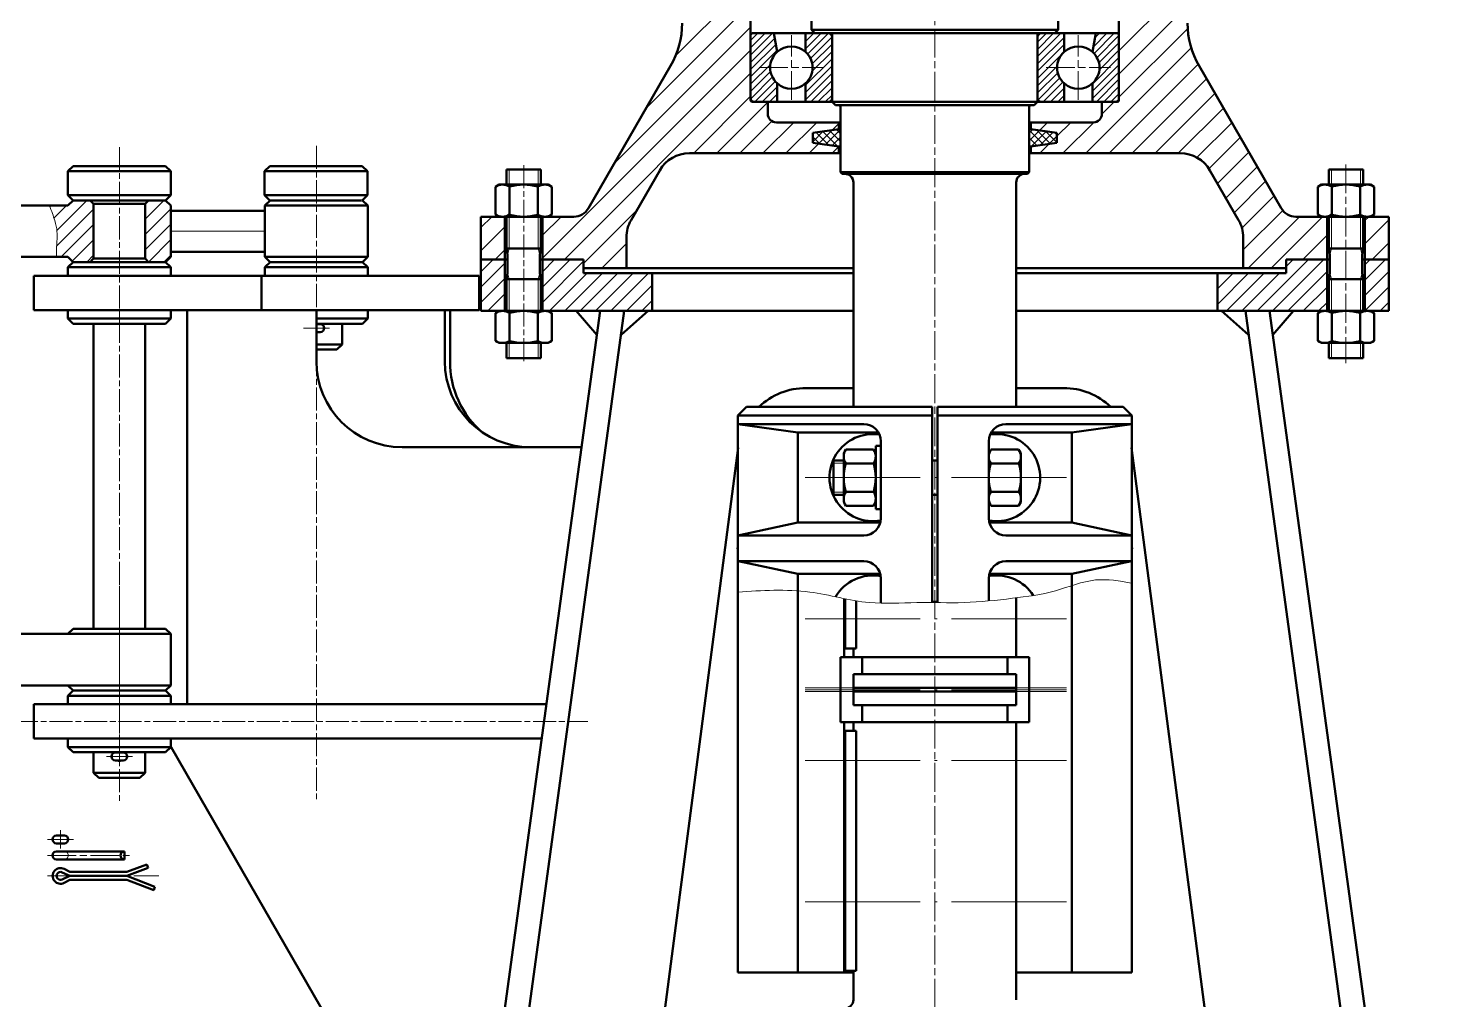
# Model space of a CAD drawing. Header units: millimetres. Extents: x 17368 to 100025, y -24769 to 12950.
# Drawn here: x 48945 to 49767, y -260 to 307 of the extents above; entities that cross this region are included whole.
import ezdxf

# ---------------------------------------------------------------- set-up
doc = ezdxf.new("R2010")
doc.units = ezdxf.units.MM
doc.header["$LTSCALE"] = 2.8
for name, pattern in [('ACAD_ISO05W100', [36, 24, -3, 0, -3, 0, -3, 0, -3]), ('AM_ISO08W050', [18, 12, -1.5, 3, -1.5]), ('AM_ISO08W050x2', [9, 6, -0.75, 1.5, -0.75]), ('DASHDOT', [30.5, 24, -3, 0.5, -3])]:
    doc.linetypes.add(name, pattern=pattern)
doc.layers.get('0').update_dxf_attribs({"lineweight": 50})
for name, color, linetype, lineweight in [('AM_0N', 7, 'Continuous', 50), ('AM_4', 3, 'Continuous', 15), ('AM_4N', 3, 'Continuous', 15), ('AM_7N', 4, 'AM_ISO08W050', 15), ('AM_8N', 1, 'Continuous', 15), ('bhatch', 5, 'Continuous', 15), ('DASH_DOT_LINE', 255, 'DASHDOT', 15), ('dim', 7, 'Continuous', 15), ('THICK_LINE', 255, 'Continuous', 15), ('THIN_LINE', 255, 'Continuous', 15), ('图层1', 7, 'ACAD_ISO05W100', 15), ('图层5', 3, 'Continuous', 15), ('细实线', 5, 'Continuous', 15)]:
    doc.layers.add(name, color=color, linetype=linetype, lineweight=lineweight)

# ---------------------------------------------------------------- blocks, each defined once
blk = doc.blocks.new('A$C649A4DA6')
at = {"layer": 'AM_0N', "extrusion": (1, 0, 0)}
for p, q in [((-107.5, 18.9), (-107.5, -17.9)), ((-75.49, 20), (-75.49, 9.18)), ((-60, -17.9), (-60, 17.9)), ((60, -17.9), (60, 17.9)), ((75.49, 20), (75.49, 9.18)), ((107.5, -17.9), (107.5, 18.9)), ((-92.01, -9.18), (-92.01, -20)), ((-75.49, -9.18), (-75.49, -20)), ((75.49, -9.18), (75.49, -20)), ((92.01, -9.18), (92.01, -20))]:
    blk.add_line(p, q, dxfattribs=at)
at = {"layer": 'AM_0N', "extrusion": (0, 1, 0)}
for p, q in [((-93.92, 20), (-106.4, 20)), ((-93.92, 20), (-75.49, 20)), ((-62.1, 20), (-75.49, 20)), ((-62.1, 20), (-60, 20)), ((60, 20), (62.1, 20)), ((75.49, 20), (62.1, 20)), ((75.49, 20), (93.92, 20)), ((106.4, 20), (93.92, 20)), ((-92.01, -20), (-105.4, -20)), ((-92.01, -20), (-75.49, -20)), ((-62.1, -20), (-75.49, -20)), ((-62.1, -20), (-60, -20)), ((60, -20), (62.1, -20)), ((62.1, -20), (75.49, -20)), ((75.49, -20), (92.01, -20)), ((92.01, -20), (105.4, -20))]:
    blk.add_line(p, q, dxfattribs=at)
at = {"layer": 'AM_0N', "extrusion": (0.984808, 0.173648, 0)}
blk.add_line((-92.01, 9.18), (-93.92, 20), dxfattribs=at)
at = {"layer": 'AM_0N', "extrusion": (0.984808, -0.173648, 0)}
blk.add_line((92.01, 9.18), (93.92, 20), dxfattribs=at)
at = {"layer": 'AM_0N'}
for centre, radius, start, end in [((-106.4, 18.9), 1.1, 90, 180), ((-62.1, 17.9), 2.1, 0, 90), ((62.1, 17.9), 2.1, 90, 180), ((106.4, 18.9), 1.1, 0, 90), ((-83.75, 0), 12.35, 132.00772, 227.99228), ((-83.75, 0), 12.35, 47.99228, 132.00772), ((-83.75, 0), 12.35, 312.00772, 47.99228), ((83.75, 0), 12.35, 132.00772, 227.99228), ((83.75, 0), 12.35, 47.99228, 132.00772), ((83.75, 0), 12.35, 312.00772, 47.99228), ((-83.75, 0), 12.35, 227.99228, 312.00772), ((83.75, 0), 12.35, 227.99228, 312.00772), ((-105.4, -17.9), 2.1, 180, 270), ((-62.1, -17.9), 2.1, 270, 0), ((62.1, -17.9), 2.1, 180, 270), ((105.4, -17.9), 2.1, 270, 0)]:
    blk.add_arc(centre, radius, start, end, dxfattribs=at)
at = {"layer": 'AM_7N', "linetype": 'AM_ISO08W050x2', "extrusion": (1, 0, 0)}
for p, q in [((-83.75, -18.83), (-83.75, 18.83)), ((83.75, -18.83), (83.75, 18.83))]:
    blk.add_line(p, q, dxfattribs=at)
at = {"layer": 'AM_7N', "linetype": 'AM_ISO08W050x2', "extrusion": (0, 1, 0)}
for p, q in [((-102.58, 0), (-64.92, 0)), ((64.92, 0), (102.58, 0))]:
    blk.add_line(p, q, dxfattribs=at)
at = {"layer": 'AM_8N', "extrusion": (0.707107, -0.707107, 0)}
for p, q in [((-94.77, 20), (-107.5, 7.27)), ((-93.41, 17.11), (-107.5, 3.03)), ((-66.4, 20), (-75.49, 10.92)), ((-70.64, 20), (-75.49, 15.16)), ((-62.16, 20), (-74.26, 7.9)), ((65.12, 20), (60, 14.88)), ((75.49, 17.64), (60, 2.15)), ((104.63, 20), (92.91, 8.28)), ((96.15, 20), (93.45, 17.3)), ((-92.78, 13.51), (-107.5, -1.21)), ((-92.14, 9.9), (-107.5, -5.46)), ((75.49, 13.39), (60, -2.09)), ((107.5, 14.38), (95.8, 2.69)), ((107.5, 10.14), (96.03, -1.33)), ((-60, 5.19), (-75.49, -10.3)), ((-60, 0.95), (-75.49, -14.54)), ((74.39, 8.05), (60, -6.33)), ((71.43, 0.85), (60, -10.58)), ((107.5, 5.9), (92.01, -9.59)), ((107.5, 1.65), (92.01, -13.83)), ((-94.81, -5.49), (-107.48, -18.17)), ((-60, -7.54), (-72.46, -20)), ((71.78, -3.04), (60, -14.82)), ((72.99, -6.07), (60.22, -18.84)), ((107.5, -2.59), (92.01, -18.07)), ((-92.01, -11.18), (-100.83, -20)), ((-92.01, -15.43), (-96.59, -20)), ((-60, -11.78), (-68.22, -20)), ((74.8, -8.51), (63.3, -20)), ((75.49, -16.3), (71.79, -20)), ((107.5, -15.32), (102.82, -20)), ((-92.01, -19.67), (-92.35, -20))]:
    blk.add_line(p, q, dxfattribs=at)
at = {"layer": 'AM_8N'}
for p, q in [((-99.01, 20), (-107.5, 11.51)), ((-103.26, 20), (-107.5, 15.76)), ((-74.89, 20), (-75.49, 19.4)), ((-60, 17.92), (-72.6, 5.31)), ((73.61, 20), (60, 6.39)), ((69.36, 20), (60, 10.64)), ((107.5, 18.63), (94.66, 5.79)), ((-60, 13.67), (-71.58, 2.09)), ((-95.96, 1.84), (-107.5, -9.7)), ((-95.88, -2.32), (-107.5, -13.94)), ((-93.12, -8.05), (-105.07, -20)), ((107.5, -6.83), (94.33, -20)), ((-60, -16.02), (-63.98, -20)), ((75.49, -12.06), (67.55, -20)), ((107.5, -11.07), (98.57, -20))]:
    blk.add_line(p, q, dxfattribs=at)
at = {"layer": 'AM_8N', "extrusion": (-0.707107, 0.707107, 0)}
for p, q in [((100.39, 20), (92.54, 12.15)), ((-60, 9.43), (-71.59, -2.16)), ((-60, -3.3), (-75.49, -18.78))]:
    blk.add_line(p, q, dxfattribs=at)

msp = doc.modelspace()

# ---------------------------------------------------------------- hatches: boundary and pattern name
at = {"layer": 'dim'}
h = msp.add_hatch(dxfattribs=at)
h.set_pattern_fill('ANSI31', color=256, scale=2, style=0)
h.set_pattern_definition([(45, (-10523.711, 7415.533), (-4.49012806, 4.49012806), [])])
h.paths.add_polyline_path([(49223.65924, 172.3423), (49209.65924, 172.3423), (49209.65924, 142.3423), (49223.65924, 142.3423)])
h.paths.add_polyline_path([(49269.65924, 164.3423), (49269.65924, 172.3423), (49245.65924, 172.3423), (49245.65924, 142.3423), (49309.65924, 142.3423), (49309.65924, 164.3423)])
h.paths.add_polyline_path([(49679.65924, 164.3423), (49639.65924, 164.3423), (49639.65924, 142.3423), (49703.65924, 142.3423), (49703.65924, 172.3423), (49679.65924, 172.3423)])
h.paths.add_polyline_path([(49739.65924, 172.3423), (49725.65924, 172.3423), (49725.65924, 142.3423), (49739.65924, 142.3423)])
at = {"layer": '图层5', "ltscale": 40}
h = msp.add_hatch(dxfattribs=at)
h.set_pattern_fill('ANSI31', scale=2, style=0)
h.set_pattern_definition([(45, (484.474, 1040.1316), (-4.4901281, 4.4901281), [])])
edge = h.paths.add_edge_path()
edge.add_line((48968.6592, 203.8423), (48957.81324, 203.8423))
edge.add_spline(control_points=[(48957.81324, 203.8423), (48959.06747, 200.63504), (48961.29195, 194.52777), (48962.87467, 187.23487), (48961.84494, 180.18464), (48961.93202, 174.74134), (48961.97926, 173.8423)], knot_values=[25.536263775, 25.536263775, 25.536263775, 25.536263775, 31.899939319, 38.361091255, 50.677528614, 53.119093584, 53.119093584, 53.119093584, 53.119093584], degree=3, periodic=0)
edge.add_line((48961.97926, 173.8423), (48968.6592, 173.8423))
edge.add_line((48968.6592, 173.8423), (48971.6592, 170.8423))
edge.add_line((48971.6592, 170.8423), (48981.6592, 170.8423))
edge.add_line((48981.6592, 170.8423), (48983.6592, 172.8423))
edge.add_line((48983.6592, 172.8423), (48983.6592, 204.8423))
edge.add_line((48983.6592, 204.8423), (48981.6592, 206.8423))
edge.add_line((48981.6592, 206.8423), (48971.6592, 206.8423))
edge.add_line((48971.6592, 206.8423), (48968.6592, 203.8423))
h.paths.add_polyline_path([(49028.6592, 203.8423), (49025.6592, 206.8423), (49015.6592, 206.8423), (49013.6592, 204.8423), (49013.6592, 172.8423), (49015.6592, 170.8423), (49025.6592, 170.8423), (49028.6592, 173.8423)])
at = {"layer": '细实线'}
h = msp.add_hatch(dxfattribs=at)
h.set_pattern_fill('ANSI37', color=256, style=0)
h.paths.add_polyline_path([(49419.6592, 248.3423), (49418.65924, 248.3423), (49403.46773, 246.3423), (49403.46773, 240.3423), (49418.65924, 238.3423), (49419.6592, 238.3423)])
h.paths.add_polyline_path([(49545.85075, 246.3423), (49530.65924, 248.3423), (49529.6592, 248.3423), (49529.6592, 238.3423), (49530.65924, 238.3423), (49545.85075, 240.3423)])

# ---------------------------------------------------------------- linework, layer by layer
for p, q in [((49367.15924, 381.3423), (49367.15924, 265.3423)), ((49582.15924, 381.3423), (49582.15924, 265.3423)), ((49402.6592, 327.3423), (49402.6592, 306.3423)), ((49546.6592, 327.3423), (49546.6592, 306.3423)), ((49474.6592, 306.3423), (49402.6592, 306.3423)), ((49402.6592, 306.3423), (49404.6592, 304.3423)), ((49414.6592, 304.3423), (49414.6592, 264.3423)), ((49414.6592, 304.3423), (49474.6592, 304.3423)), ((49474.6592, 306.3423), (49546.6592, 306.3423)), ((49534.6592, 304.3423), (49474.6592, 304.3423)), ((49534.6592, 304.3423), (49534.6592, 264.3423)), ((49546.6592, 306.3423), (49544.6592, 304.3423)), ((49272.54599, 202.3423), (49320.42245, 285.26677)), ((49676.77249, 202.3423), (49628.89602, 285.26677)), ((49382.65924, 264.3423), (49368.15924, 264.3423)), ((49414.6592, 264.3423), (49474.6592, 264.3423)), ((49414.6592, 264.3423), (49416.6592, 262.3423)), ((49534.6592, 264.3423), (49474.6592, 264.3423)), ((49534.6592, 264.3423), (49532.6592, 262.3423)), ((49566.65924, 264.3423), (49581.15924, 264.3423)), ((49416.6592, 262.3423), (49474.6592, 262.3423)), ((49419.6592, 223.3423), (49419.6592, 261.3423)), ((49419.6592, 223.3423), (49419.6592, 261.3423)), ((49532.6592, 262.3423), (49474.6592, 262.3423)), ((49529.6592, 223.3423), (49529.6592, 261.3423)), ((49529.6592, 223.3423), (49529.6592, 261.3423)), ((49297.33873, 195.28459), (49314.11521, 224.3423)), ((49420.6592, 222.3423), (49419.6592, 223.3423)), ((49419.6592, 223.3423), (49529.6592, 223.3423)), ((49420.6592, 222.3423), (49528.6592, 222.3423)), ((49528.6592, 222.3423), (49529.6592, 223.3423)), ((49651.97975, 195.28459), (49635.20327, 224.3423)), ((49218.18423, 214.76796), (49220.39146, 216.0423)), ((49218.18423, 198.61665), (49218.18423, 214.76796)), ((49248.92701, 216.0423), (49220.39146, 216.0423)), ((49226.42174, 198.61665), (49226.42174, 214.76796)), ((49242.89674, 198.61665), (49242.89674, 214.76796)), ((49251.13424, 214.76796), (49248.92701, 216.0423)), ((49251.13424, 198.61665), (49251.13424, 214.76796)), ((49427.1592, 217.3423), (49427.1592, 86.3423)), ((49522.1592, 217.3423), (49522.1592, 86.3423)), ((49698.18416, 214.76796), (49700.39139, 216.0423)), ((49698.18416, 198.61665), (49698.18416, 214.76796)), ((49728.92695, 216.0423), (49700.39139, 216.0423)), ((49706.42167, 198.61665), (49706.42167, 214.76796)), ((49722.89667, 198.61665), (49722.89667, 214.76796)), ((49731.13418, 214.76796), (49728.92695, 216.0423)), ((49731.13418, 198.61665), (49731.13418, 214.76796)), ((49209.65924, 197.3423), (49263.88573, 197.3423)), ((49209.65924, 197.3423), (49209.65924, 172.3423)), ((49218.18423, 198.61665), (49220.39146, 197.3423)), ((49248.92701, 197.3423), (49220.39146, 197.3423)), ((49223.65924, 172.3423), (49223.65924, 197.3423)), ((49223.65924, 172.3423), (49223.65924, 197.3423)), ((49245.65924, 172.3423), (49245.65924, 197.3423)), ((49245.65924, 172.3423), (49245.65924, 197.3423)), ((49251.13424, 198.61665), (49248.92701, 197.3423)), ((49739.65924, 197.3423), (49685.43274, 197.3423)), ((49698.18416, 198.61665), (49700.39139, 197.3423)), ((49728.92695, 197.3423), (49700.39139, 197.3423)), ((49703.65917, 172.3423), (49703.65917, 197.3423)), ((49703.65917, 172.3423), (49703.65917, 197.3423)), ((49725.65917, 172.3423), (49725.65917, 197.3423)), ((49725.65917, 172.3423), (49725.65917, 197.3423)), ((49731.13418, 198.61665), (49728.92695, 197.3423)), ((49739.65924, 197.3423), (49739.65924, 172.3423)), ((49294.65924, 185.28459), (49294.65924, 167.3423)), ((49654.65924, 185.28459), (49654.65924, 167.3423)), ((49209.65924, 172.3423), (49225.14774, 172.3423)), ((49209.65924, 172.3423), (49209.65924, 142.3423)), ((49223.65924, 172.3423), (49223.65924, 142.3423)), ((49244.17074, 172.3423), (49269.65924, 172.3423)), ((49245.65924, 172.3423), (49245.65924, 142.3423)), ((49269.65924, 172.3423), (49269.65924, 164.3423)), ((49269.65924, 167.3423), (49427.1592, 167.3423)), ((49269.65924, 164.3423), (49427.1592, 164.3423)), ((49309.65924, 164.3423), (49309.65924, 142.3423)), ((49679.65924, 167.3423), (49522.1592, 167.3423)), ((49522.1592, 164.3423), (49679.65924, 164.3423)), ((49639.65924, 164.3423), (49639.65924, 142.3423)), ((49679.65924, 172.3423), (49679.65924, 164.3423)), ((49679.65924, 172.3423), (49705.14767, 172.3423)), ((49703.65917, 172.3423), (49703.65917, 142.3423)), ((49724.17067, 172.3423), (49739.65924, 172.3423)), ((49725.65917, 172.3423), (49725.65917, 142.3423)), ((49739.65924, 172.3423), (49739.65924, 142.3423)), ((49179.65924, -587.6577), (49279.24349, 142.3423)), ((49193.7889, -587.6577), (49293.37316, 142.3423)), ((49209.65924, 142.3423), (49427.1592, 142.3423)), ((49218.18423, 141.06795), (49220.39146, 142.3423)), ((49218.18423, 141.06795), (49218.18423, 124.91664)), ((49248.92701, 142.3423), (49220.39146, 142.3423)), ((49226.42174, 141.06795), (49226.42174, 124.91664)), ((49242.89674, 141.06795), (49242.89674, 124.91664)), ((49251.13424, 141.06795), (49248.92701, 142.3423)), ((49251.13424, 141.06795), (49251.13424, 124.91664)), ((49265.24349, 142.3423), (49277.35118, 128.47078)), ((49291.48085, 128.47078), (49307.37316, 142.3423)), ((49522.1592, 142.3423), (49739.65924, 142.3423)), ((49657.83763, 128.47078), (49641.94532, 142.3423)), ((49755.52957, -587.6577), (49655.94532, 142.3423)), ((49769.65924, -587.6577), (49670.07498, 142.3423)), ((49684.07498, 142.3423), (49671.96729, 128.47078)), ((49698.18416, 141.06795), (49700.39139, 142.3423)), ((49698.18416, 141.06795), (49698.18416, 124.91664)), ((49728.92695, 142.3423), (49700.39139, 142.3423)), ((49706.42167, 141.06795), (49706.42167, 124.91664)), ((49722.89667, 141.06795), (49722.89667, 124.91664)), ((49731.13418, 141.06795), (49728.92695, 142.3423)), ((49731.13418, 141.06795), (49731.13418, 124.91664)), ((49218.18423, 124.91664), (49220.39146, 123.6423)), ((49248.92701, 123.6423), (49220.39146, 123.6423)), ((49251.13424, 124.91664), (49248.92701, 123.6423)), ((49698.18416, 124.91664), (49700.39139, 123.6423)), ((49728.92695, 123.6423), (49700.39139, 123.6423)), ((49731.13418, 124.91664), (49728.92695, 123.6423)), ((49399.49501, 97.3423), (49427.1592, 97.3423)), ((49522.1592, 97.3423), (49549.82346, 97.3423)), ((49359.6592, 81.3423), (49364.6592, 86.3423)), ((49364.6592, 86.3423), (49473.1592, 86.3423)), ((49473.1592, 86.3423), (49473.1592, -27.82563)), ((49476.1592, 86.3423), (49476.1592, -27.85953)), ((49476.1592, 86.3423), (49584.6592, 86.3423)), ((49589.6592, 81.3423), (49584.6592, 86.3423)), ((49359.6592, -243.6577), (49359.6592, 81.3423)), ((49359.6592, 81.3423), (49473.1592, 81.3423)), ((49359.6592, 76.3423), (49433.1592, 76.3423)), ((49359.6592, 76.3423), (49394.6592, 71.3423)), ((49476.1592, 81.3423), (49589.6592, 81.3423)), ((49516.1592, 76.3423), (49589.6592, 76.3423)), ((49589.6592, 76.3423), (49554.6592, 71.3423)), ((49589.6592, 81.3423), (49589.6592, -243.6577)), ((49394.6592, 71.3423), (49441.81945, 71.3423)), ((49394.6592, 18.8423), (49394.6592, 71.3423)), ((49443.1592, 66.3423), (49443.1592, 21.3423)), ((49506.1592, 66.3423), (49506.1592, 21.3423)), ((49507.49895, 71.3423), (49554.6592, 71.3423)), ((49554.6592, 18.8423), (49554.6592, 71.3423)), ((49306.94237, -342.9577), (49359.83101, 62.51594)), ((49422.73354, 61.56731), (49421.4592, 59.36008)), ((49421.4592, 59.36008), (49421.4592, 30.82453)), ((49438.88485, 61.56731), (49422.73354, 61.56731)), ((49438.88485, 61.56731), (49440.1592, 59.36008)), ((49440.1592, 26.5923), (49440.1592, 63.5923)), ((49443.1592, 63.5923), (49440.1592, 63.5923)), ((49440.1592, 30.0923), (49440.1592, 60.0923)), ((49440.1592, 59.36008), (49440.1592, 30.82453)), ((49443.1592, 26.5923), (49443.1592, 63.5923)), ((49507.43354, 61.56731), (49506.1592, 59.36008)), ((49506.1592, 59.36008), (49506.1592, 30.82452)), ((49523.58484, 61.56731), (49507.43354, 61.56731)), ((49523.58484, 61.56731), (49524.8592, 59.36008)), ((49524.8592, 59.36008), (49524.8592, 30.82452)), ((49642.3761, -342.9577), (49589.48747, 62.51594)), ((49415.4592, 55.0923), (49421.4592, 55.0923)), ((49415.4592, 35.0923), (49415.4592, 55.0923)), ((49438.88485, 53.32981), (49422.73354, 53.32981)), ((49476.1592, 55.0923), (49473.1592, 55.0923)), ((49523.58484, 53.3298), (49507.43354, 53.3298)), ((49415.4592, 35.0923), (49421.4592, 35.0923)), ((49438.88485, 36.8548), (49422.73354, 36.8548)), ((49476.1592, 35.0923), (49473.1592, 35.0923)), ((49523.58484, 36.8548), (49507.43354, 36.8548)), ((49438.88485, 28.6173), (49422.73354, 28.6173)), ((49438.88485, 28.6173), (49440.1592, 30.82453)), ((49443.1592, 26.5923), (49440.1592, 26.5923)), ((49507.43354, 28.61729), (49506.1592, 30.82452)), ((49523.58484, 28.61729), (49507.43354, 28.61729)), ((49523.58484, 28.61729), (49524.8592, 30.82452)), ((49359.6592, 11.3423), (49394.6592, 18.8423)), ((49394.6592, 18.8423), (49442.84166, 18.8423)), ((49554.6592, 18.8423), (49506.47674, 18.8423)), ((49589.6592, 11.3423), (49554.6592, 18.8423)), ((49359.6592, 11.3423), (49433.1592, 11.3423)), ((49589.6592, 11.3423), (49516.1592, 11.3423)), ((49359.6592, -3.6577), (49433.1592, -3.6577)), ((49359.87792, -3.6577), (49394.6592, -11.1577)), ((49589.6592, -3.6577), (49516.1592, -3.6577)), ((49589.44048, -3.6577), (49554.6592, -11.1577)), ((49394.6592, -243.6577), (49394.6592, -11.1577)), ((49394.6592, -11.1577), (49442.84166, -11.1577)), ((49443.1592, -13.6577), (49443.1592, -28.19221)), ((49506.1592, -13.6577), (49506.1592, -26.87771)), ((49554.6592, -11.1577), (49506.47674, -11.1577)), ((49554.6592, -243.6577), (49554.6592, -11.1577)), ((49421.7592, -59.6577), (49421.7592, -25.52363)), ((49422.3592, -54.6577), (49422.3592, -25.64464)), ((49428.8316, -54.6577), (49428.8316, -26.84221)), ((49476.1592, -27.4077), (49473.1592, -27.4077)), ((49522.1592, -59.6577), (49522.1592, -25.08909)), ((49428.8316, -54.6577), (49422.3592, -54.6577)), ((49427.1592, -59.6577), (49427.1592, -54.6577)), ((49419.6592, -59.6577), (49474.6592, -59.6577)), ((49419.6592, -59.6577), (49419.6592, -97.6577)), ((49432.1592, -59.6577), (49432.1592, -69.6577)), ((49474.6592, -59.6577), (49529.6592, -59.6577)), ((49517.1592, -59.6577), (49517.1592, -69.6577)), ((49529.6592, -59.6577), (49529.6592, -97.6577)), ((49427.1592, -69.6577), (49427.1592, -87.6577)), ((49427.1592, -69.6577), (49474.6592, -69.6577)), ((49474.6592, -69.6577), (49522.1592, -69.6577)), ((49522.1592, -69.6577), (49522.1592, -87.6577)), ((49427.1592, -77.6577), (49522.1592, -77.6577)), ((49522.1592, -79.6577), (49427.1592, -79.6577)), ((48948.65924, -87.1577), (49247.93584, -87.1577)), ((49427.1592, -87.6577), (49474.6592, -87.6577)), ((49432.1592, -87.6577), (49432.1592, -97.6577)), ((49474.6592, -87.6577), (49522.1592, -87.6577)), ((49517.1592, -87.6577), (49517.1592, -97.6577)), ((49474.6592, -97.6577), (49419.6592, -97.6577)), ((49421.7592, -97.6577), (49421.7592, -243.6577)), ((49427.1592, -97.6577), (49427.1592, -102.6577)), ((49529.6592, -97.6577), (49474.6592, -97.6577)), ((49522.1592, -97.6577), (49522.1592, -259.65769)), ((49428.8316, -102.6577), (49422.3592, -102.6577)), ((49422.3592, -102.6577), (49422.3592, -243.6577)), ((49428.8316, -102.6577), (49428.8316, -242.6577)), ((48948.65924, -107.1577), (49245.2075, -107.1577)), ((49028.86434, -112.1577), (49203.19017, -415.16476)), ((49427.1592, -243.6577), (49359.6592, -243.6577)), ((49428.8316, -242.6577), (49422.3592, -242.6577)), ((49427.1592, -242.6577), (49427.1592, -259.65769)), ((49589.6592, -243.6577), (49522.1592, -243.6577))]:
    msp.add_line(p, q)
at = {"color": 7, "ltscale": 20}
for p, q in [((49377.15924, 264.3423), (49377.15924, 257.3423)), ((49572.15924, 264.3423), (49572.15924, 257.3423)), ((49419.6592, 252.3423), (49382.15924, 252.3423)), ((49418.65924, 248.3423), (49403.46773, 246.3423)), ((49403.46773, 246.3423), (49403.46773, 240.3423)), ((49418.65924, 252.3423), (49418.65924, 248.3423)), ((49418.65924, 248.3423), (49419.6592, 248.3423)), ((49529.6592, 252.3423), (49567.15927, 252.3423)), ((49530.65924, 248.3423), (49529.6592, 248.3423)), ((49530.65924, 252.3423), (49530.65924, 248.3423)), ((49530.65924, 248.3423), (49545.85075, 246.3423)), ((49545.85075, 246.3423), (49545.85075, 240.3423)), ((49418.65924, 238.3423), (49403.46773, 240.3423)), ((49418.65924, 238.3423), (49419.6592, 238.3423)), ((49418.65924, 238.3423), (49418.65924, 234.3423)), ((49529.6592, 238.3423), (49530.65924, 238.3423)), ((49530.65924, 238.3423), (49545.85075, 240.3423)), ((49530.65924, 238.3423), (49530.65924, 234.3423)), ((49419.6592, 234.3423), (49331.43572, 234.3423)), ((49529.6592, 234.3423), (49617.88276, 234.3423))]:
    msp.add_line(p, q, dxfattribs=at)
at = {"color": 7}
for p, q in [((48971.6592, 226.8423), (48968.6592, 223.8423)), ((48968.6592, 223.8423), (49028.6592, 223.8423)), ((48968.6592, 223.8423), (48968.6592, 209.8423)), ((48971.6592, 226.8423), (49025.6592, 226.8423)), ((49025.6592, 226.8423), (49028.6592, 223.8423)), ((49028.6592, 223.8423), (49028.6592, 209.8423)), ((49086.45406, 226.8423), (49083.45406, 223.8423)), ((49083.45406, 223.8423), (49143.45406, 223.8423)), ((49083.45406, 223.8423), (49083.45406, 209.8423)), ((49086.45406, 226.8423), (49140.45406, 226.8423)), ((49140.45406, 226.8423), (49143.45406, 223.8423)), ((49143.45406, 223.8423), (49143.45406, 209.8423)), ((48968.6592, 209.8423), (49028.6592, 209.8423)), ((48968.6592, 209.8423), (48971.6592, 206.8423)), ((48968.6592, 203.8423), (48971.6592, 206.8423)), ((48971.6592, 206.8423), (49025.6592, 206.8423)), ((49028.6592, 209.8423), (49025.6592, 206.8423)), ((49083.45406, 209.8423), (49143.45406, 209.8423)), ((49083.45406, 209.8423), (49086.45406, 206.8423)), ((49083.6592, 203.8423), (49086.6592, 206.8423)), ((49086.45406, 206.8423), (49140.04379, 206.8423)), ((49143.45406, 209.8423), (49140.45406, 206.8423)), ((49140.6592, 206.8423), (49143.6592, 203.8423)), ((49028.6592, 200.8423), (49083.6592, 200.8423)), ((49083.6592, 203.8423), (49083.6592, 173.8423)), ((49083.6592, 203.8423), (49143.6592, 203.8423)), ((49143.6592, 203.8423), (49143.6592, 173.8423)), ((48968.6592, 173.8423), (48971.6592, 170.8423)), ((49028.6592, 176.8423), (49083.6592, 176.8423)), ((49083.6592, 173.8423), (49143.6592, 173.8423)), ((49083.6592, 173.8423), (49086.6592, 170.8423)), ((49143.6592, 173.8423), (49140.6592, 170.8423)), ((48968.6592, 167.8423), (48971.6592, 170.8423)), ((48968.6592, 167.8423), (49028.6592, 167.8423)), ((48968.6592, 167.8423), (48968.6592, 162.8423)), ((48971.6592, 170.8423), (49025.24893, 170.8423)), ((48971.6592, 170.8423), (49025.24893, 170.8423)), ((48971.6592, 170.8423), (49025.6592, 170.8423)), ((49025.6592, 170.8423), (49028.6592, 167.8423)), ((49028.6592, 167.8423), (49028.6592, 162.8423)), ((49083.65924, 167.8423), (49086.65924, 170.8423)), ((49083.65924, 167.8423), (49143.65924, 167.8423)), ((49083.65924, 167.8423), (49083.65924, 162.8423)), ((49086.6592, 170.8423), (49140.24893, 170.8423)), ((49086.6592, 170.8423), (49140.6592, 170.8423)), ((49086.65924, 170.8423), (49140.24896, 170.8423)), ((49140.65924, 170.8423), (49143.65924, 167.8423)), ((49143.65924, 167.8423), (49143.65924, 162.8423)), ((48948.65924, 162.8423), (49208.65924, 162.8423)), ((48948.65924, 162.8423), (48948.65924, 142.8423)), ((49081.60314, 162.8423), (49081.60314, 142.8423)), ((49208.65924, 162.8423), (49208.65924, 142.8423)), ((48948.65924, 142.8423), (49208.65924, 142.8423)), ((48968.6592, 142.8423), (48968.6592, 137.8423)), ((49028.6592, 142.8423), (49028.6592, 137.8423)), ((49038.24896, 142.8423), (49038.24896, -87.1577)), ((49113.65924, 142.8423), (49113.65924, 112.8423)), ((49143.65924, 137.8423), (49143.65924, 142.8423)), ((49188.65924, 142.8423), (49188.65924, 112.8423)), ((49191.65924, 142.8423), (49191.65924, 112.8423)), ((48968.6592, 137.8423), (49028.6592, 137.8423)), ((48968.6592, 137.8423), (48971.6592, 134.8423)), ((48971.6592, 134.8423), (49025.6592, 134.8423)), ((48983.6592, 134.8423), (48983.6592, -43.1577)), ((49013.6592, 134.8423), (49013.6592, -43.1577)), ((49028.6592, 137.8423), (49025.6592, 134.8423)), ((49113.65924, 137.8423), (49143.65924, 137.8423)), ((49113.65924, 134.8423), (49140.65924, 134.8423)), ((49128.6592, 122.8423), (49128.6592, 134.8423)), ((49140.65924, 134.8423), (49143.65924, 137.8423)), ((49113.6592, 122.8423), (49128.6592, 122.8423)), ((49113.6592, 119.8423), (49125.6592, 119.8423)), ((49125.6592, 119.8423), (49128.6592, 122.8423)), ((49163.65924, 62.8423), (49268.39836, 62.8423)), ((48968.6592, -82.1577), (48971.6592, -79.1577)), ((48971.6592, -79.1577), (49025.24893, -79.1577)), ((48971.6592, -79.1577), (49025.6592, -79.1577)), ((49025.6592, -79.1577), (49028.6592, -82.1577)), ((48948.65924, -87.1577), (48948.65924, -107.1577)), ((48968.6592, -82.1577), (49028.6592, -82.1577)), ((48968.6592, -82.1577), (48968.6592, -87.1577)), ((49028.6592, -82.1577), (49028.6592, -87.1577)), ((48968.6592, -107.1577), (48968.6592, -112.1577)), ((48968.6592, -112.1577), (49028.6592, -112.1577)), ((48968.6592, -112.1577), (48971.6592, -115.1577)), ((49028.6592, -112.1577), (49025.6592, -115.1577)), ((49028.6592, -107.1577), (49028.6592, -112.1577)), ((48971.6592, -115.1577), (49025.6592, -115.1577)), ((48983.6592, -115.1577), (48983.6592, -127.1577)), ((48983.6592, -115.1577), (48983.6592, -127.1577)), ((49013.6592, -115.1577), (49013.6592, -127.1577)), ((49013.6592, -115.1577), (49013.6592, -127.1577)), ((48983.6592, -127.1577), (49013.6592, -127.1577)), ((48983.6592, -127.1577), (48986.6592, -130.1577)), ((48983.6592, -127.1577), (49013.6592, -127.1577)), ((48983.6592, -127.1577), (48986.6592, -130.1577)), ((48986.6592, -130.1577), (49010.6592, -130.1577)), ((48986.6592, -130.1577), (49010.6592, -130.1577)), ((49010.6592, -130.1577), (49013.6592, -127.1577)), ((49010.6592, -130.1577), (49013.6592, -127.1577))]:
    msp.add_line(p, q, dxfattribs=at)
at = {"color": 7, "ltscale": 40}
for p, q in [((48968.6592, 203.8423), (48971.6592, 206.8423)), ((48981.6592, 206.8423), (48983.6592, 204.8423)), ((49013.6592, 204.8423), (49015.6592, 206.8423)), ((49025.6592, 206.8423), (49028.6592, 203.8423)), ((48923.6592, 203.8423), (48968.6592, 203.8423)), ((48983.6592, 204.8423), (48983.6592, 172.8423)), ((48983.6592, 204.8423), (49013.6592, 204.8423)), ((49013.6592, 204.8423), (49013.6592, 172.8423)), ((49028.6592, 203.8423), (49028.6592, 173.8423)), ((48923.6592, 173.8423), (48968.6592, 173.8423)), ((48968.6592, 173.8423), (48971.6592, 170.8423)), ((48981.6592, 170.8423), (48983.6592, 172.8423)), ((48983.6592, 172.8423), (49013.6592, 172.8423)), ((49013.6592, 172.8423), (49015.6592, 170.8423)), ((49028.6592, 173.8423), (49025.6592, 170.8423)), ((48923.6592, -46.1577), (49028.6592, -46.1577)), ((48971.6592, -43.1577), (48968.6592, -46.1577)), ((48971.6592, -43.1577), (49025.6592, -43.1577)), ((49025.6592, -43.1577), (49028.6592, -46.1577)), ((49028.6592, -46.1577), (49028.6592, -76.1577)), ((48923.6592, -76.1577), (49028.6592, -76.1577)), ((48968.6592, -76.1577), (48971.6592, -79.1577)), ((48971.6592, -79.1577), (49025.24893, -79.1577)), ((48971.6592, -79.1577), (49025.6592, -79.1577)), ((49025.6592, -79.1577), (49028.6592, -76.1577))]:
    msp.add_line(p, q, dxfattribs=at)
for centre, radius, start, end in [((49277.12118, 310.26677), 50, 330, 0), ((49672.19729, 310.26677), 50, 180, 210), ((49368.15924, 265.3423), 1, 180, 270), ((49581.15924, 265.3423), 1, 270, 0), ((49418.6592, 261.3423), 1, 0, 90), ((49530.6592, 261.3423), 1, 90, 180), ((49331.43572, 214.3423), 20, 90, 150), ((49617.88276, 214.3423), 20, 30, 90), ((49422.1592, 217.3423), 5, 0, 90), ((49527.1592, 217.3423), 5, 89.99999995, 180), ((49222.39694, 208.44546), 7.59741, 58.01081848, 123.6756897), ((49234.65924, 186.0423), 30, 74.06282043, 105.93717956), ((49246.92154, 208.44546), 7.59741, 56.3243103, 121.98918152), ((49702.39687, 208.44546), 7.59741, 58.01081848, 123.6756897), ((49714.65917, 186.0423), 30, 74.06282043, 105.93717956), ((49726.92147, 208.44546), 7.59741, 56.3243103, 121.98918152), ((49222.39694, 204.93913), 7.59741, 236.3243103, 302.48021317), ((49234.65924, 227.3423), 30, 254.06280517, 285.93718529), ((49246.92154, 204.93913), 7.59741, 238.01080322, 303.67569351), ((49263.88573, 207.3423), 10, 270, 330), ((49685.43274, 207.3423), 10, 210, 270), ((49702.39687, 204.93913), 7.59741, 236.3243103, 302.48021317), ((49714.65917, 227.3423), 30, 254.06280517, 285.93718529), ((49726.92147, 204.93913), 7.59741, 238.01080322, 303.67569351), ((49314.65924, 185.28459), 20, 150, 180), ((49634.65924, 185.28459), 20, 0, 30), ((49222.39694, 134.74547), 7.59741, 57.51978683, 123.6756897), ((49234.65924, 112.3423), 30, 74.06281471, 105.93719483), ((49246.92154, 134.74547), 7.59741, 56.32430649, 121.98919678), ((49702.39687, 134.74547), 7.59741, 57.51978683, 123.6756897), ((49714.65917, 112.3423), 30, 74.06281471, 105.93719483), ((49726.92147, 134.74547), 7.59741, 56.32430649, 121.98919678), ((49222.39694, 131.23914), 7.59741, 236.3243103, 301.98918152), ((49234.65924, 153.6423), 30, 254.06282044, 285.93717957), ((49246.92154, 131.23914), 7.59741, 238.01081848, 303.6756897), ((49702.39687, 131.23914), 7.59741, 236.3243103, 301.98918152), ((49714.65917, 153.6423), 30, 254.06282044, 285.93717957), ((49726.92147, 131.23914), 7.59741, 238.01081848, 303.6756897), ((49399.49501, 57.3423), 40, 90, 133.53115217), ((49549.82346, 57.3423), 40, 46.46884783, 90), ((49433.1592, 66.3423), 10, 0, 90), ((49516.1592, 66.3423), 10, 90, 180), ((49438.57587, 45.0923), 25.41667, 81.40277146, 280.20492109), ((49510.74253, 45.0923), 25.41667, 259.79507891, 98.59722854), ((49429.05604, 57.3546), 7.59741, 146.3243103, 211.98918152), ((49432.56237, 57.3546), 7.59741, 328.01080322, 33.67569351), ((49513.75603, 57.3546), 7.59741, 146.3243103, 211.98918152), ((49517.26236, 57.3546), 7.59741, 328.01080322, 33.67569351), ((49451.4592, 45.0923), 30, 164.06282043, 195.93717956), ((49410.1592, 45.0923), 30, 344.06280517, 15.93718529), ((49536.1592, 45.0923), 30, 164.06282043, 195.93717956), ((49494.8592, 45.0923), 30, 344.06280517, 15.93718529), ((49429.05604, 32.83), 7.59741, 148.01081848, 213.6756897), ((49432.56237, 32.83), 7.59741, 326.3243103, 32.48021317), ((49513.75603, 32.83), 7.59741, 148.01081848, 213.6756897), ((49517.26236, 32.83), 7.59741, 326.3243103, 32.48021317), ((49433.1592, 21.3423), 10, 270, 0), ((49516.1592, 21.3423), 10, 180, 270), ((49433.1592, -13.6577), 10, 0, 90), ((49516.1592, -13.6577), 10, 90, 180), ((49438.57587, -37.4077), 25.41667, 79.79507891, 149.40777095), ((49510.74253, -37.4077), 25.41667, 32.63048782, 98.59722854)]:
    msp.add_arc(centre, radius, start, end)
at = {"color": 7, "ltscale": 20}
for centre, start, end in [((49382.15924, 257.3423), 180, 270), ((49567.15924, 257.3423), 270, 0)]:
    msp.add_arc(centre, 5, start, end, dxfattribs=at)
at = {"color": 7}
for centre, radius, start, end in [((49113.65924, 132.3423), 2.5, 66.92608193, 90), ((49113.65924, 132.3423), 2.5, 270, 293.07391807), ((49163.65924, 112.8423), 50, 180, 270), ((49238.65924, 112.8423), 50, 180, 270), ((49245.17067, 112.31503), 53.51403, 179.43546253, 229.82943077), ((48998.6592, -117.6577), 2.5, 66.92608193, 113.07391807), ((48998.6592, -117.6577), 2.5, 246.92608193, 293.07391807), ((49422.1592, -259.65769), 5, 270, 0)]:
    msp.add_arc(centre, radius, start, end, dxfattribs=at)
for p in [(49359.6592, 3.8423), (49589.6592, 3.8423)]:
    msp.add_point(p)
at = {"layer": 'AM_0N', "extrusion": (1, 0, 0)}
for p, q in [((49224.65924, 224.8423), (49224.65924, 216.0423)), ((49244.65924, 224.8423), (49244.65924, 216.0423)), ((49704.65917, 224.8423), (49704.65917, 216.0423)), ((49724.65917, 224.8423), (49724.65917, 216.0423)), ((49224.65924, 197.3423), (49224.65924, 178.8423)), ((49244.65924, 197.3423), (49244.65924, 178.8423)), ((49704.65917, 197.3423), (49704.65917, 178.8423)), ((49724.65917, 197.3423), (49724.65917, 178.8423)), ((49225.14774, 175.0923), (49225.14774, 164.5923)), ((49244.17074, 175.0923), (49244.17074, 164.5923)), ((49705.14767, 175.0923), (49705.14767, 164.5923)), ((49724.17067, 175.0923), (49724.17067, 164.5923)), ((49224.65924, 160.8423), (49224.65924, 142.3423)), ((49244.65924, 160.8423), (49244.65924, 142.3423)), ((49704.65917, 160.8423), (49704.65917, 142.3423)), ((49724.65917, 160.8423), (49724.65917, 142.3423)), ((49224.65924, 123.6423), (49224.65924, 114.8423)), ((49244.65924, 123.6423), (49244.65924, 114.8423)), ((49704.65917, 123.6423), (49704.65917, 114.8423)), ((49724.65917, 123.6423), (49724.65917, 114.8423)), ((49001.6277, -177.66384), (49001.6277, -173.06384))]:
    msp.add_line(p, q, dxfattribs=at)
at = {"layer": 'AM_0N', "extrusion": (0, 1, 0)}
for p, q in [((49244.65924, 224.8423), (49224.65924, 224.8423)), ((49226.19286, 224.8423), (49224.65924, 224.8423)), ((49226.19286, 224.8423), (49243.12561, 224.8423)), ((49243.12561, 224.8423), (49244.65924, 224.8423)), ((49724.65917, 224.8423), (49704.65917, 224.8423)), ((49706.19279, 224.8423), (49704.65917, 224.8423)), ((49706.19279, 224.8423), (49723.12554, 224.8423)), ((49723.12554, 224.8423), (49724.65917, 224.8423)), ((49244.65924, 178.8423), (49224.65924, 178.8423)), ((49724.65917, 178.8423), (49704.65917, 178.8423)), ((49244.65924, 160.8423), (49224.65924, 160.8423)), ((49724.65917, 160.8423), (49704.65917, 160.8423)), ((49113.65924, 134.6423), (49115.95924, 134.6423)), ((49113.65924, 130.0423), (49115.95924, 130.0423)), ((49244.65924, 114.8423), (49224.65924, 114.8423)), ((49224.65924, 114.8423), (49226.19286, 114.8423)), ((49243.12561, 114.8423), (49226.19286, 114.8423)), ((49244.65924, 114.8423), (49243.12561, 114.8423)), ((49724.65917, 114.8423), (49704.65917, 114.8423)), ((49704.65917, 114.8423), (49706.19279, 114.8423)), ((49723.12554, 114.8423), (49706.19279, 114.8423)), ((49724.65917, 114.8423), (49723.12554, 114.8423)), ((48996.3592, -115.3577), (49000.9592, -115.3577)), ((48996.3592, -115.3577), (49000.9592, -115.3577)), ((48996.3592, -119.9577), (49000.9592, -119.9577)), ((48996.3592, -119.9577), (49000.9592, -119.9577)), ((48961.95954, -163.73117), (48966.55954, -163.73117)), ((48961.95954, -168.33117), (48966.55954, -168.33117)), ((48961.9277, -173.06384), (49001.6277, -173.06384)), ((48961.9277, -177.66384), (49001.6277, -177.66384)), ((48969.69267, -185.03904), (49003.07106, -185.03904)), ((48969.69267, -187.33904), (49003.07106, -187.33904)), ((48969.69267, -189.63904), (49003.07106, -189.63904))]:
    msp.add_line(p, q, dxfattribs=at)
at = {"layer": 'AM_0N', "extrusion": (0.991622, 0.129175, 0)}
for p, q in [((49224.65924, 178.8423), (49225.14774, 175.0923)), ((49704.65917, 178.8423), (49705.14767, 175.0923)), ((49244.17074, 164.5923), (49244.65924, 160.8423)), ((49724.17067, 164.5923), (49724.65917, 160.8423))]:
    msp.add_line(p, q, dxfattribs=at)
at = {"layer": 'AM_0N', "extrusion": (0.991622, -0.129175, 0)}
for p, q in [((49244.65924, 178.8423), (49244.17074, 175.0923)), ((49724.65917, 178.8423), (49724.17067, 175.0923)), ((49225.14774, 164.5923), (49224.65924, 160.8423)), ((49705.14767, 164.5923), (49704.65917, 160.8423))]:
    msp.add_line(p, q, dxfattribs=at)
at = {"layer": 'AM_0N', "extrusion": (-0.357761, 0.933813, 0)}
msp.add_line((49014.69267, -180.58659), (49003.07106, -185.03904), dxfattribs=at)
at = {"layer": 'AM_0N'}
for p, q in [((49015.46106, -182.5922), (49014.69267, -180.58659)), ((49019.46106, -193.61835), (49018.69267, -195.62397))]:
    msp.add_line(p, q, dxfattribs=at)
at = {"layer": 'AM_0N', "extrusion": (0.425926, 0.904758, 0)}
msp.add_line((48969.69267, -187.33904), (48965.2723, -185.2581), dxfattribs=at)
at = {"layer": 'AM_0N', "extrusion": (-0.425926, 0.904758, 0)}
msp.add_line((48969.69267, -187.33904), (48965.2723, -189.41998), dxfattribs=at)
at = {"layer": 'AM_0N', "extrusion": (0.477656, 0.878547, 0)}
msp.add_line((48969.69267, -185.03904), (48966.48989, -183.29772), dxfattribs=at)
at = {"layer": 'AM_0N', "extrusion": (0.357761, -0.933813, 0)}
msp.add_line((49015.46106, -182.5922), (49003.07106, -187.33904), dxfattribs=at)
at = {"layer": 'AM_0N', "extrusion": (-0.357761, -0.933813, 0)}
msp.add_line((49019.46106, -193.61835), (49003.07106, -187.33904), dxfattribs=at)
at = {"layer": 'AM_0N', "extrusion": (-0.477656, 0.878547, 0)}
msp.add_line((48969.69267, -189.63904), (48966.48989, -191.38035), dxfattribs=at)
at = {"layer": 'AM_0N', "extrusion": (0.357761, 0.933813, 0)}
msp.add_line((49018.69267, -195.62397), (49003.07106, -189.63904), dxfattribs=at)
at = {"layer": 'AM_0N'}
for centre, radius, start, end in [((49115.95924, 132.3423), 2.3, 270, 90), ((48996.3592, -117.6577), 2.3, 90, 270), ((48996.3592, -117.6577), 2.3, 90, 270), ((49000.9592, -117.6577), 2.3, 270, 90), ((49000.9592, -117.6577), 2.3, 270, 90), ((48961.95954, -166.03117), 2.3, 90, 270), ((48966.55954, -166.03117), 2.3, 270, 90), ((48961.9277, -175.36384), 2.3, 90, 270), ((49001.6277, -175.36384), 2.3, 90, 270), ((48964.29267, -187.33904), 4.6, 61.46758284, 298.53241716), ((48964.29267, -187.33904), 2.3, 64.79071441, 295.20928559)]:
    msp.add_arc(centre, radius, start, end, dxfattribs=at)
at = {"layer": 'AM_4'}
msp.add_arc((48966.5277, -175.36384), 2.3, 306.86989765, 53.13010235, dxfattribs=at)
at = {"layer": 'AM_4N', "extrusion": (1, 0, 0)}
for p, q in [((49226.19286, 224.8423), (49226.19286, 216.0423)), ((49243.12561, 224.8423), (49243.12561, 216.0423)), ((49706.19279, 224.8423), (49706.19279, 216.0423)), ((49723.12554, 224.8423), (49723.12554, 216.0423)), ((49226.19286, 197.3423), (49226.19286, 178.8423)), ((49243.12561, 197.3423), (49243.12561, 178.8423)), ((49706.19279, 197.3423), (49706.19279, 178.8423)), ((49723.12554, 197.3423), (49723.12554, 178.8423)), ((49226.19286, 160.8423), (49226.19286, 142.3423)), ((49243.12561, 160.8423), (49243.12561, 142.3423)), ((49706.19279, 160.8423), (49706.19279, 142.3423)), ((49723.12554, 160.8423), (49723.12554, 142.3423)), ((49226.19286, 123.6423), (49226.19286, 114.8423)), ((49243.12561, 123.6423), (49243.12561, 114.8423)), ((49706.19279, 123.6423), (49706.19279, 114.8423)), ((49723.12554, 123.6423), (49723.12554, 114.8423))]:
    msp.add_line(p, q, dxfattribs=at)
at = {"layer": 'AM_4N'}
for p, q in [((49226.19286, 178.8423), (49225.14774, 175.0923)), ((49243.12561, 178.8423), (49244.17074, 175.0923)), ((49706.19279, 178.8423), (49705.14767, 175.0923)), ((49723.12554, 178.8423), (49724.17067, 175.0923)), ((49225.14774, 164.5923), (49226.19286, 160.8423)), ((49244.17074, 164.5923), (49243.12561, 160.8423)), ((49705.14767, 164.5923), (49706.19279, 160.8423)), ((49724.17067, 164.5923), (49723.12554, 160.8423))]:
    msp.add_line(p, q, dxfattribs=at)
at = {"layer": 'AM_7N', "linetype": 'AM_ISO08W050x2'}
for p, q in [((49474.6592, -3540.1897), (49474.6592, 611.19002)), ((48998.6592, -18.1577), (48998.6592, -104.1577))]:
    msp.add_line(p, q, dxfattribs=at)
at = {"layer": 'AM_7N', "linetype": 'AM_ISO08W050x2', "lineweight": 18, "ltscale": 0.8}
for p, q in [((49113.65924, 238.7149), (49113.65924, -143.3943)), ((48998.6592, 237.8757), (48998.6592, -145.1577)), ((49234.65924, 227.3423), (49234.65924, 112.3423)), ((48937.72114, -97.1577), (49272.14164, -97.1577))]:
    msp.add_line(p, q, dxfattribs=at)
at = {"layer": 'AM_7N', "linetype": 'AM_ISO08W050x2', "extrusion": (1, 0, 0)}
for p, q in [((49714.65917, 227.8423), (49714.65917, 111.8423)), ((48998.6592, -112.3577), (48998.6592, -122.9577)), ((48998.6592, -112.3577), (48998.6592, -122.9577)), ((48964.25954, -160.73117), (48964.25954, -171.33117))]:
    msp.add_line(p, q, dxfattribs=at)
at = {"layer": 'AM_7N', "linetype": 'AM_ISO08W050x2', "extrusion": (0, 1, 0)}
for p, q in [((49106.05924, 132.3423), (49121.25924, 132.3423)), ((48991.0592, -117.6577), (49006.2592, -117.6577)), ((48991.0592, -117.6577), (49006.2592, -117.6577)), ((48956.65954, -166.03117), (48971.85954, -166.03117)), ((48956.6277, -175.36384), (49004.6277, -175.36384)), ((48956.69267, -187.33904), (49021.69267, -187.33904))]:
    msp.add_line(p, q, dxfattribs=at)
at = {"layer": 'DASH_DOT_LINE', "color": 1, "linetype": 'DASHDOT'}
for p, q in [((49551.56078, 45.0923), (49397.75762, 45.0923)), ((49551.56078, -37.4077), (49397.75762, -37.4077)), ((49551.56078, -77.6577), (49397.75762, -77.6577)), ((49551.56078, -78.6577), (49397.75762, -78.6577)), ((49551.56078, -79.6577), (49397.75762, -79.6577)), ((49551.56078, -119.9077), (49397.75762, -119.9077)), ((49551.56078, -202.4077), (49397.75762, -202.4077))]:
    msp.add_line(p, q, dxfattribs=at)
at = {"layer": 'dim'}
msp.add_spline([(49359.6592, -21.7077), (49401.6592, -21.7077), (49436.34443, -27.82364), (49464.2092, -27.82364), (49491.7592, -27.82364), (49519.97893, -25.35474), (49545.12621, -20.92059), (49568.50766, -14.65555), (49589.6592, -16.50607)], degree=3, dxfattribs=at)
for p in [(49359.6592, -78.6577), (49359.6592, -161.1577)]:
    msp.add_point(p, dxfattribs=at)
at = {"layer": 'THICK_LINE', "color": 95, "linetype": 'Continuous'}
msp.add_line((49422.73354, 28.6173), (49421.4592, 30.82453), dxfattribs=at)
at = {"layer": 'THIN_LINE', "color": 7, "linetype": 'Continuous'}
for p, q in [((49415.4592, 53.5923), (49421.4592, 53.5923)), ((49415.4592, 36.5923), (49421.4592, 36.5923))]:
    msp.add_line(p, q, dxfattribs=at)
at = {"layer": '图层1', "color": 7}
msp.add_line((49028.24893, 188.8423), (49083.6592, 188.8423), dxfattribs=at)
at = {"layer": '图层5', "color": 7, "ltscale": 40}
msp.add_open_spline([(48957.81324, 203.8423), (48959.06747, 200.63504), (48961.29195, 194.52777), (48962.87467, 187.23487), (48961.84494, 180.18464), (48961.93202, 174.74134), (48961.97926, 173.8423)], degree=3, knots=[25.536263775, 25.536263775, 25.536263775, 25.536263775, 31.899939319, 38.361091255, 50.677528614, 53.119093584, 53.119093584, 53.119093584, 53.119093584], dxfattribs=at)
at = {"layer": '细实线'}
for p, q in [((49323.30393, 291.10551), (49367.1592, 334.96078)), ((49582.15924, 294.02352), (49622.19729, 334.06157)), ((49306.06126, 260.39246), (49367.15924, 321.49043)), ((49582.15924, 280.55313), (49622.19729, 320.59119)), ((49287.66038, 228.52119), (49367.15924, 308.02005)), ((49582.15924, 267.08275), (49622.29057, 307.21408)), ((49562.88917, 234.3423), (49624.33845, 295.79158)), ((49245.65924, 173.04966), (49367.1592, 294.54963)), ((49258.42226, 172.3423), (49367.1592, 281.07924)), ((49576.35956, 234.3423), (49628.31625, 286.29899)), ((49589.82994, 234.3423), (49633.23649, 277.74885)), ((49333.89264, 234.3423), (49367.1592, 267.60886)), ((49347.36303, 234.3423), (49377.36303, 264.3423)), ((49572.15212, 257.07563), (49579.41879, 264.3423)), ((49603.30033, 234.3423), (49638.167, 269.20897)), ((49616.77071, 234.3423), (49643.0975, 260.66909)), ((49360.83341, 234.3423), (49379.56131, 253.0702)), ((49374.30379, 234.3423), (49392.30379, 252.3423)), ((49387.77418, 234.3423), (49405.77418, 252.3423)), ((49414.72685, 247.82459), (49418.65924, 251.75697)), ((49535.80108, 247.66536), (49540.47802, 252.3423)), ((49545.85075, 244.24464), (49553.9484, 252.3423)), ((49549.41879, 234.3423), (49567.42591, 252.34942)), ((49627.67814, 231.77934), (49648.028, 252.12921)), ((49401.24456, 234.3423), (49406.80518, 239.90292)), ((49414.71495, 234.3423), (49418.65924, 238.28659)), ((49535.9484, 234.3423), (49541.35676, 239.75066)), ((49634.63571, 225.26653), (49652.9585, 243.58933)), ((49639.58774, 216.74817), (49657.88901, 235.04944)), ((49644.51824, 208.20829), (49662.81951, 226.50956)), ((49649.44874, 199.66841), (49667.75001, 217.96968)), ((49653.92057, 190.66985), (49672.68052, 209.4298)), ((49209.65924, 190.9312), (49216.07034, 197.3423)), ((49245.65924, 186.52005), (49256.48149, 197.3423)), ((49269.65924, 170.1089), (49300.75899, 201.20864)), ((49654.65924, 177.93814), (49677.71023, 200.98913)), ((49657.53378, 167.3423), (49687.53378, 197.3423)), ((49671.00417, 167.3423), (49701.00417, 197.3423)), ((49725.65924, 195.0566), (49727.94494, 197.3423)), ((49209.65924, 177.46082), (49223.65924, 191.46082)), ((49725.65924, 181.58622), (49739.65924, 195.58622)), ((49280.36303, 167.3423), (49294.65924, 181.63851)), ((49689.47455, 172.3423), (49703.65924, 186.52699)), ((49729.8857, 172.3423), (49739.65924, 182.11583)), ((49218.01111, 172.3423), (49223.65924, 177.99043)), ((49702.94494, 172.3423), (49703.65924, 173.0566)), ((49293.83341, 167.3423), (49294.65924, 168.16813))]:
    msp.add_line(p, q, dxfattribs=at)

# ---------------------------------------------------------------- block references
at = {"layer": 'bhatch'}
msp.add_blockref('A$C649A4DA6', (49474.6592, 284.3423), dxfattribs=at)

doc.saveas('drawing.dxf')
